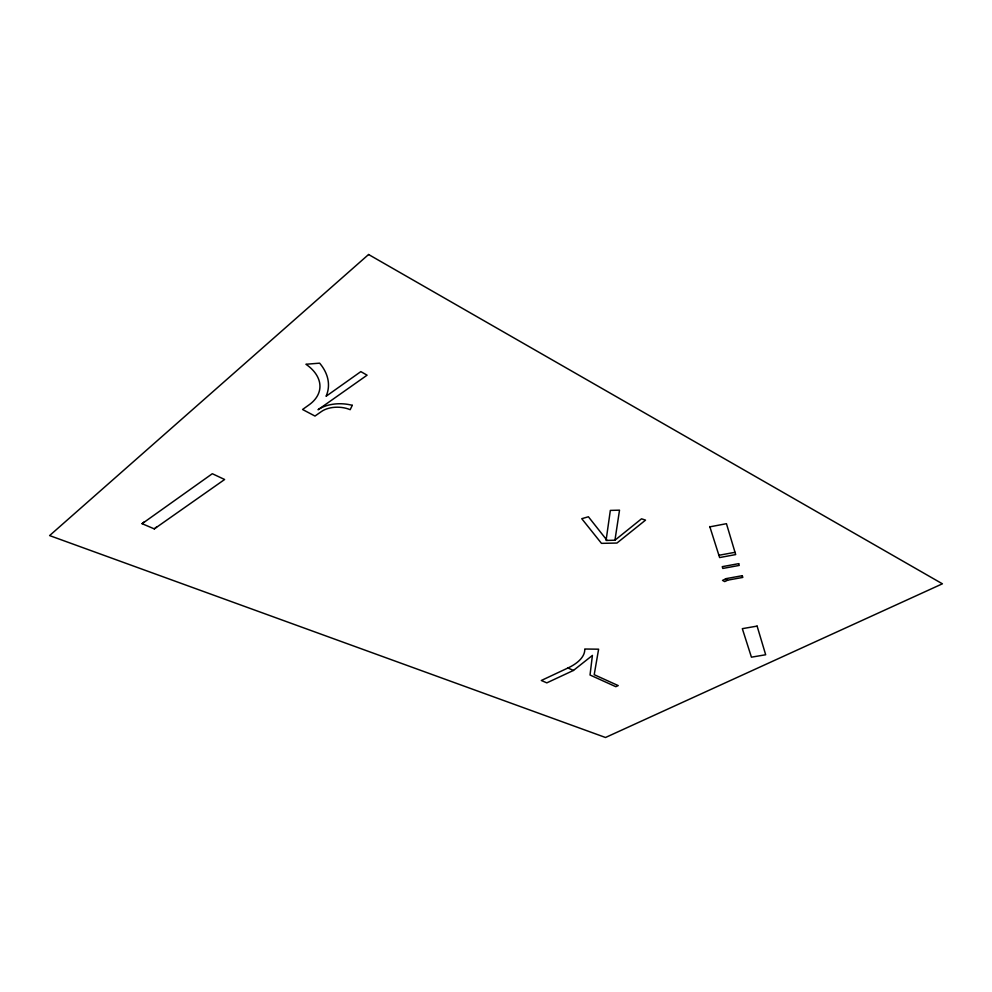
<?xml version="1.0" encoding="UTF-8"?>
<svg xmlns="http://www.w3.org/2000/svg" width="992" height="992" viewBox="0 0 992 992"><rect width="100%" height="100%" fill="white"/><g stroke="black" fill="none" stroke-linecap="round" stroke-linejoin="round"><path stroke-width="1.49" d="M614.953 540.206L619.516 510.161L610.34 510.409L606.075 540.454L614.953 540.206L641.526 518.804L645.544 520.118L616.95 543.046L601.474 543.356L581.758 518.692L588.405 516.77L607.067 540.404M142.104 523.689L212.313 473.717L224.626 479.496L154.293 528.885L142.104 523.689L144.472 521.693M154.293 528.885L156.662 526.913M573.438 670.443L592.41 655.414L590.029 675.006L615.809 686.687L618.227 685.596L594.208 674.684L598.61 649.19L584.759 649.016A50.79 23.721 -3.4 0 1 567.97 667.976L541.322 680.487L546.815 682.868L573.438 670.443L567.97 667.976M709.826 526.851L726.454 523.689L735.692 554.578L719.622 557.554L709.764 526.492M718.902 555.284L735.01 552.308M352.284 405.319L350.188 409.684A21.812 13.132 2.4 0 0 321.433 411.531L314.985 416.057L302.56 409.485L308.996 404.897A49.426 30.43 5 0 0 305.933 364.262L319.635 363.159A71.92 44.243 5.5 0 1 326.07 396.279L360.84 371.616L367.09 375.174L318.06 409.733A30.02 18.054 2.3 0 1 352.284 405.319M368.59 254.51L49.6 535.581L605.517 737.49L942.4 583.804L368.59 254.51M725.412 579.03L722.56 580.394L724.681 581.597L727.52 580.246L725.412 579.03M738.693 563.654L722.25 566.668L722.808 568.441L739.226 565.428L738.693 563.654M742.301 575.695L726.07 578.634L726.615 580.345L742.81 577.418L742.301 575.695M757.107 626.101L742.326 628.668L751.428 657.175L765.675 654.757L757.107 626.101"/></g></svg>
